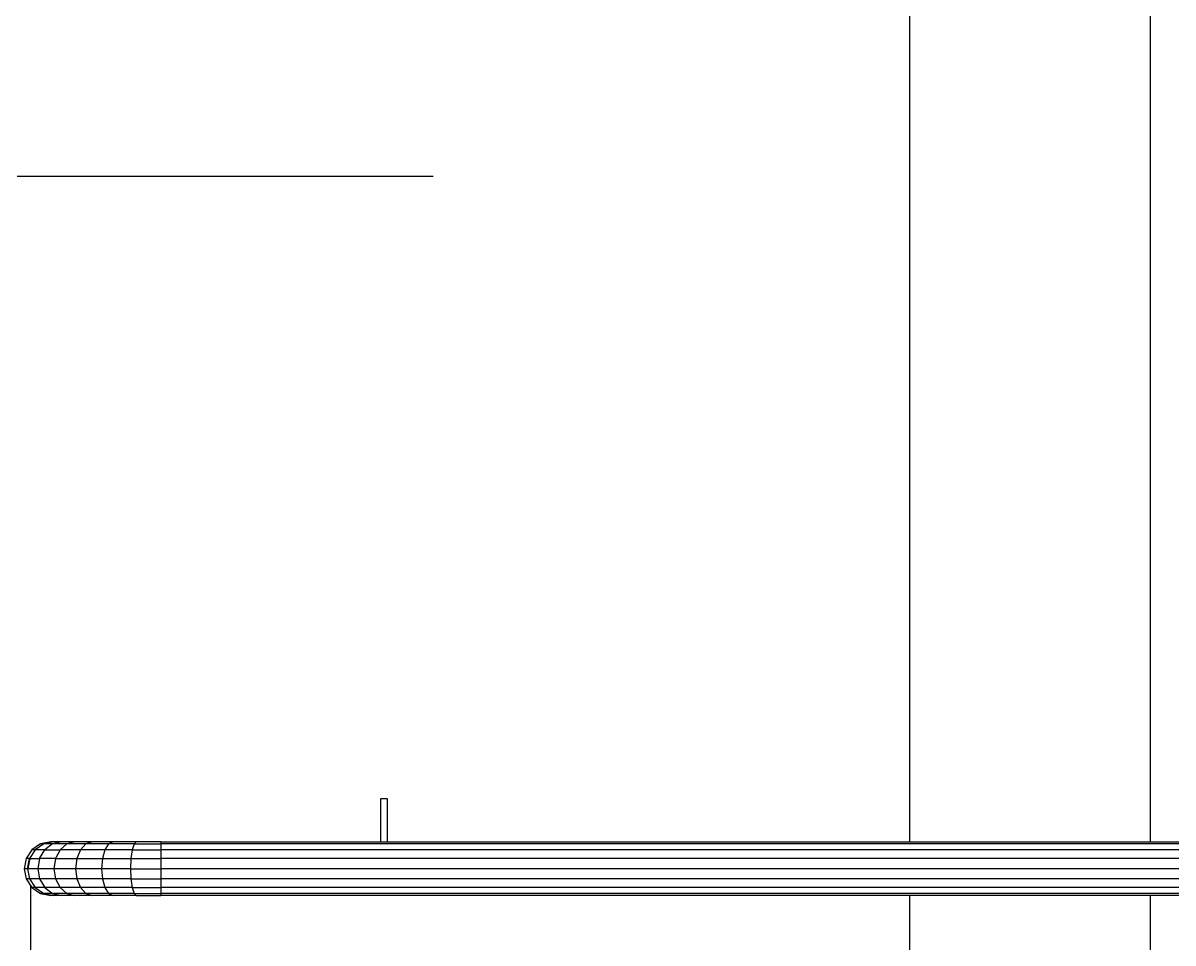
# Model space of a CAD drawing. Header units: metres. Extents: x 0 to 63075, y 0 to 44550.
# Drawn here: x 12553 to 13599, y 28238 to 29076 of the extents above; entities that cross this region are included whole.
import ezdxf

# ---------------------------------------------------------------- set-up
doc = ezdxf.new("R2010")
doc.units = ezdxf.units.M
doc.header["$LTSCALE"] = 75
doc.layers.add('SDM', color=7, linetype='Continuous')
doc.layers.add('SL1', color=8, linetype='Continuous')

# ---------------------------------------------------------------- blocks, each defined once
blk = doc.blocks.new('A$C52ce5e24')
at = {"layer": 'SL1'}
for p, q in [((5100.1, 7722), (5100.1, 6778.7)), ((5319.2, 7722), (5319.2, 6778.7)), ((0, 7385.3), (4666.3, 7385.3)), ((4618.5, 6817.8), (4618.5, 6778.7)), ((4624.8, 6817.8), (4618.5, 6817.8)), ((4624.8, 6778.7), (4624.8, 6817.8)), ((4309.1, 6776.9), (4301.2, 6771.6)), ((4311.9, 6776.9), (4304.1, 6771.6)), ((4318.5, 6778.7), (4309.1, 6776.9)), ((4311.9, 6776.9), (4309.1, 6776.9)), ((4321, 6778.7), (4311.9, 6776.9)), ((4319.9, 6776.9), (4311.9, 6776.9)), ((4319.9, 6776.9), (4312.8, 6771.6)), ((4321, 6778.7), (4318.5, 6778.7)), ((4328.4, 6778.7), (4319.9, 6776.9)), ((4333, 6776.9), (4319.9, 6776.9)), ((4328.4, 6778.7), (4321, 6778.7)), ((4333, 6776.9), (4326.8, 6771.6)), ((4340.3, 6778.7), (4328.4, 6778.7)), ((4340.3, 6778.7), (4333, 6776.9)), ((4350.3, 6776.9), (4333, 6776.9)), ((4356.1, 6778.7), (4340.3, 6778.7)), ((4350.3, 6776.9), (4345.4, 6771.6)), ((4356.1, 6778.7), (4350.3, 6776.9)), ((4371, 6776.9), (4350.3, 6776.9)), ((4375.1, 6778.7), (4356.1, 6778.7)), ((4371, 6776.9), (4367.6, 6771.6)), ((4375.1, 6778.7), (4371, 6776.9)), ((4394.1, 6776.9), (4371, 6776.9)), ((4396.2, 6778.7), (4375.1, 6778.7)), ((4394.1, 6776.9), (4392.4, 6771.6)), ((4396.2, 6778.7), (4394.1, 6776.9)), ((4394.1, 6776.9), (4418.5, 6776.9)), ((4418.5, 6778.7), (4396.2, 6778.7)), ((4418.5, 6778.7), (8390.5, 6778.7)), ((4418.5, 6778.7), (4418.5, 6776.9)), ((8390.5, 6776.9), (4418.5, 6776.9)), ((4418.5, 6776.9), (4418.5, 6771.6)), ((4295.9, 6763.7), (4294.1, 6754.3)), ((4301.2, 6771.6), (4295.9, 6763.7)), ((4299, 6763.7), (4295.9, 6763.7)), ((4297.2, 6754.3), (4299, 6763.7)), ((4299.7, 6763.7), (4298.9, 6762.4)), ((4304.1, 6771.6), (4299, 6763.7)), ((4299, 6763.7), (4308.1, 6763.7)), ((4304.1, 6771.6), (4301.2, 6771.6)), ((4312.8, 6771.6), (4304.1, 6771.6)), ((4308.1, 6763.7), (4306.4, 6754.3)), ((4308.1, 6763.7), (4312.8, 6771.6)), ((4322.6, 6763.7), (4308.1, 6763.7)), ((4312.8, 6771.6), (4326.8, 6771.6)), ((4322.6, 6763.7), (4321.2, 6754.3)), ((4326.8, 6771.6), (4322.6, 6763.7)), ((4322.6, 6763.7), (4342.1, 6763.7)), ((4345.4, 6771.6), (4326.8, 6771.6)), ((4342.1, 6763.7), (4340.9, 6754.3)), ((4345.4, 6771.6), (4342.1, 6763.7)), ((4342.1, 6763.7), (4365.3, 6763.7)), ((4367.6, 6771.6), (4345.4, 6771.6)), ((4365.3, 6763.7), (4364.5, 6754.3)), ((4367.6, 6771.6), (4365.3, 6763.7)), ((4365.3, 6763.7), (4391.2, 6763.7)), ((4392.4, 6771.6), (4367.6, 6771.6)), ((4391.2, 6763.7), (4390.8, 6754.3)), ((4392.4, 6771.6), (4391.2, 6763.7)), ((4391.2, 6763.7), (4418.5, 6763.7)), ((4392.4, 6771.6), (4418.5, 6771.6)), ((4418.5, 6771.6), (4418.5, 6763.7)), ((8390.5, 6771.6), (4418.5, 6771.6)), ((8390.5, 6763.7), (4418.5, 6763.7)), ((4418.5, 6763.7), (4418.5, 6754.3)), ((4297.2, 6754.3), (4294.1, 6754.3)), ((4294.1, 6754.3), (4295.9, 6745)), ((4306.4, 6754.3), (4297.2, 6754.3)), ((4297.2, 6754.3), (4299, 6745)), ((4298.9, 6762.4), (4297.3, 6754.3)), ((4306.4, 6754.3), (4308.1, 6745)), ((4321.2, 6754.3), (4306.4, 6754.3)), ((4340.9, 6754.3), (4321.2, 6754.3)), ((4321.2, 6754.3), (4322.6, 6745)), ((4340.9, 6754.3), (4342.1, 6745)), ((4364.5, 6754.3), (4340.9, 6754.3)), ((4364.5, 6754.3), (4365.3, 6745)), ((4390.8, 6754.3), (4364.5, 6754.3)), ((4390.8, 6754.3), (4418.5, 6754.3)), ((4390.8, 6754.3), (4391.2, 6745)), ((8390.5, 6754.3), (4418.5, 6754.3)), ((4418.5, 6754.3), (4418.5, 6745)), ((4295.9, 6745), (4301.2, 6737.1)), ((4299, 6745), (4295.9, 6745)), ((4299, 6745), (4304.1, 6737.1)), ((4308.1, 6745), (4299, 6745)), ((4308.1, 6745), (4312.8, 6737.1)), ((4322.6, 6745), (4308.1, 6745)), ((4342.1, 6745), (4322.6, 6745)), ((4322.6, 6745), (4326.8, 6737.1)), ((4342.1, 6745), (4345.4, 6737.1)), ((4365.3, 6745), (4342.1, 6745)), ((4365.3, 6745), (4367.6, 6737.1)), ((4391.2, 6745), (4365.3, 6745)), ((4391.2, 6745), (4418.5, 6745)), ((4391.2, 6745), (4392.4, 6737.1)), ((8390.5, 6745), (4418.5, 6745)), ((4418.5, 6745), (4418.5, 6737.1)), ((4300, 6738.9), (4300, 6458.3)), ((4304.1, 6737.1), (4301.2, 6737.1)), ((4301.2, 6737.1), (4309.1, 6731.8)), ((4312.8, 6737.1), (4304.1, 6737.1)), ((4304.1, 6737.1), (4311.9, 6731.8)), ((4312.8, 6737.1), (4319.9, 6731.8)), ((4326.8, 6737.1), (4312.8, 6737.1)), ((4326.8, 6737.1), (4333, 6731.8)), ((4345.4, 6737.1), (4326.8, 6737.1)), ((4345.4, 6737.1), (4350.3, 6731.8)), ((4367.6, 6737.1), (4345.4, 6737.1)), ((4392.4, 6737.1), (4367.6, 6737.1)), ((4367.6, 6737.1), (4371, 6731.8)), ((4392.4, 6737.1), (4418.5, 6737.1)), ((4392.4, 6737.1), (4394.1, 6731.8)), ((4418.5, 6737.1), (4418.5, 6731.8)), ((8390.5, 6737.1), (4418.5, 6737.1)), ((4309.1, 6731.8), (4318.5, 6729.9)), ((4311.9, 6731.8), (4309.1, 6731.8)), ((4319.9, 6731.8), (4311.9, 6731.8)), ((4311.9, 6731.8), (4321, 6729.9)), ((4321, 6729.9), (4318.5, 6729.9)), ((4319.9, 6731.8), (4328.4, 6729.9)), ((4333, 6731.8), (4319.9, 6731.8)), ((4328.4, 6729.9), (4321, 6729.9)), ((4340.3, 6729.9), (4328.4, 6729.9)), ((4350.3, 6731.8), (4333, 6731.8)), ((4333, 6731.8), (4340.3, 6729.9)), ((4356.1, 6729.9), (4340.3, 6729.9)), ((4350.3, 6731.8), (4356.1, 6729.9)), ((4371, 6731.8), (4350.3, 6731.8)), ((4375.1, 6729.9), (4356.1, 6729.9)), ((4371, 6731.8), (4375.1, 6729.9)), ((4394.1, 6731.8), (4371, 6731.8)), ((4396.2, 6729.9), (4375.1, 6729.9)), ((4394.1, 6731.8), (4396.2, 6729.9)), ((4394.1, 6731.8), (4418.5, 6731.8)), ((4396.2, 6729.9), (4418.5, 6729.9)), ((4418.5, 6731.8), (4418.5, 6729.9)), ((8390.5, 6731.8), (4418.5, 6731.8)), ((8390.5, 6729.9), (4418.5, 6729.9)), ((5100.1, 6729.9), (5100.1, 6616.8)), ((5319.2, 6729.9), (5319.2, 6616.8))]:
    blk.add_line(p, q, dxfattribs=at)

msp = doc.modelspace()

# ---------------------------------------------------------------- block references
at = {"layer": 'SDM'}
msp.add_blockref('A$C52ce5e24', (8259.5, 21551.5), dxfattribs=at)

doc.saveas('drawing.dxf')
